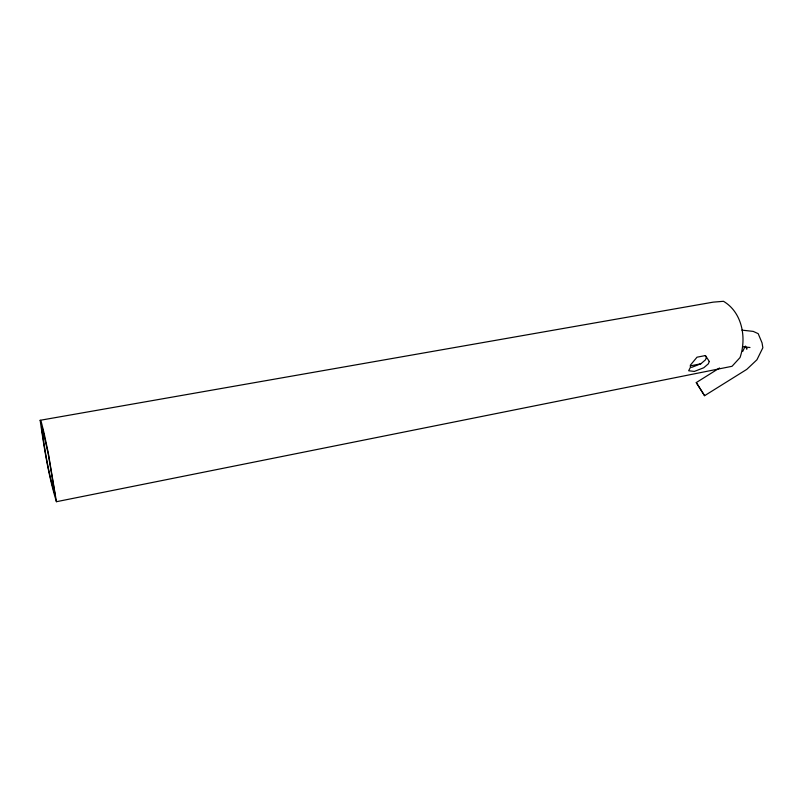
<?xml version="1.0" encoding="UTF-8"?>
<svg xmlns="http://www.w3.org/2000/svg" width="803" height="803" viewBox="0 0 803 803"><rect width="100%" height="100%" fill="white"/><g stroke="black" fill="none" stroke-linecap="round" stroke-linejoin="round"><path stroke-width="1.2" d="M742.705 351.453L745.134 346.344M741.902 330.123L753.234 331.398L758.193 333.667L762.047 342.871L762.85 347.769L756.938 359.774L746.75 369.39L704.582 395.698L696.271 382.579L719.558 367.985M691.524 367.423L700.919 363.739L705.466 359.834L706.409 357.465L705.265 355.689M56.451 501.704L732.015 366.298L740.025 357.576C746.79 338.053 742.303 312.367 723.473 301.296L713.235 302.139L40.15 420.29C44.125 447.612 48.341 475.366 56.451 501.704L48.3 453.043L44.115 433.229L41.134 421.314L40.15 420.29M690.5 365.837L700.768 363.809M742.484 346.745L749.992 347.498M696.271 382.579L704.582 395.698M745.525 346.183L746.86 349.195L746.68 348.02M709.29 361.48L708.336 363.839L703.769 367.754L694.344 371.428L688.663 370.755L690.409 367.393L690.349 365.204L697.004 357.194L705.466 355.548L709.29 361.48M42.328 427.919L41.485 426.965C44.797 449.76 48.3 472.937 55.086 494.899L48.3 454.357L42.328 427.919"/></g></svg>
